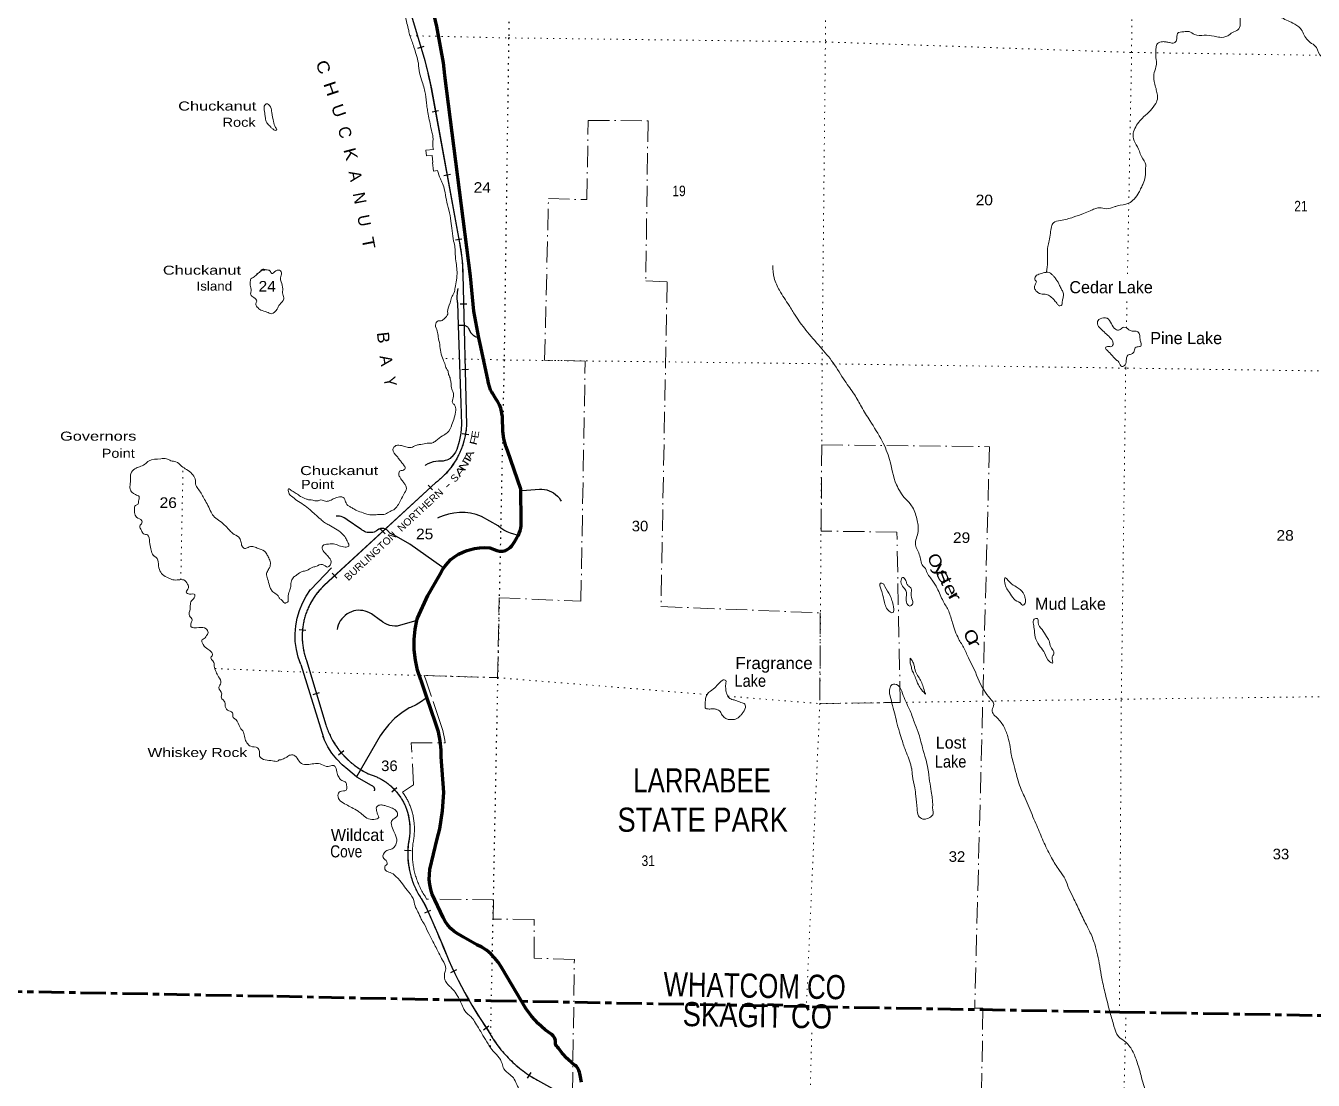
# Model space of a CAD drawing. Header units: feet. Extents: x -489137 to -242534, y 368785 to 558127.
# Drawn here: x -370117 to -348787, y 422611 to 440070 of the extents above; entities that cross this region are included whole.
import ezdxf
from ezdxf.enums import TextEntityAlignment as Align

# ---------------------------------------------------------------- set-up
doc = ezdxf.new("R2010")
doc.units = ezdxf.units.FT
doc.header["$LTSCALE"] = 70
for name, pattern in [('DOT_DASHED', [7.7, 5, -1.2, 0.3, -1.2]), ('DOTTED', [1.5, 0.3, -1.2]), ('LONG_DASH_SHORT_DASH', [9.9, 6, -1.2, 1.5, -1.2])]:
    doc.linetypes.add(name, pattern=pattern)
for name, color, linetype, lineweight in [('11', 7, 'LONG_DASH_SHORT_DASH', 60), ('23', 7, 'Continuous', 70), ('29', 7, 'Continuous', 25), ('34', 7, 'Continuous', 25), ('39', 7, 'Continuous', 13), ('44', 7, 'DOT_DASHED', 13), ('6', 7, 'DOTTED', 25), ('7', 7, 'DOTTED', 13)]:
    doc.layers.add(name, color=color, linetype=linetype, lineweight=lineweight)
for name, color, linetype in [('12', 7, 'Continuous'), ('41', 7, 'Continuous'), ('42', 7, 'Continuous')]:
    doc.layers.add(name, color=color, linetype=linetype)

msp = doc.modelspace()

# ---------------------------------------------------------------- linework, layer by layer
at = {"layer": '11'}
msp.add_line((-385145.57, 424346.98), (-365956.73, 424000.42), dxfattribs=at)
msp.add_lwpolyline([(-365956.73, 424000.42), (-362408, 423927.86), (-357084.3, 423828.04), (-351999.03, 423738.87), (-346679.27, 423649.19), (-341355.53, 423553.41), (-335487.1, 423432.8)], dxfattribs=at)
at = {"layer": '23'}
for points in [[(-362195.53, 433233.06), (-362214.21, 433359.52), (-362220.75, 433584.02), (-362221.33, 433604.03), (-362223.28, 433624.02), (-362232.58, 433680.82), (-362248.1, 433737.55), (-362269.47, 433792.34), (-362296.44, 433844.6), (-362328.73, 433893.75), (-362383.95, 433984.2), (-362389.47, 433993.52), (-362415.64, 434044.7), (-362436.33, 434098.34), (-362451.29, 434153.85), (-362460.37, 434210.61), (-362589.83, 434805.91), (-362608.7, 434902.51), (-362695.14, 435345.11), (-362748.38, 435926.74), (-363175.93, 439248.31), (-363198.28, 439458.21), (-363305.26, 440057.73), (-363484.85, 440815.12)], [(-361339.53, 423233.7), (-361340.37, 423253.57), (-361342.02, 423266.81), (-361345.92, 423283.55), (-361351.55, 423299.79), (-361358.85, 423315.36), (-361367.74, 423330.07), (-361378.11, 423343.78), (-361389.86, 423356.32), (-361402.86, 423367.57), (-361511.24, 423446.81), (-361629.98, 423552.62), (-361737, 423670.25), (-361831.14, 423798.42), (-362226.75, 424463.25), (-362241.58, 424490.16), (-362291.37, 424567.23), (-362348.94, 424638.66), (-362413.66, 424703.69), (-362484.83, 424761.59), (-362561.65, 424811.74), (-362643.3, 424853.58), (-362864.39, 424981.2), (-362894.08, 424995.46), (-362958.11, 425032.41), (-363017.92, 425075.85), (-363072.87, 425125.3), (-363122.34, 425180.22), (-363165.81, 425240.01), (-363202.78, 425304.02), (-363382.85, 425691.8), (-363406.71, 425767.97), (-363423.32, 425849.51), (-363431.32, 425932.35), (-363430.62, 426015.56), (-363421.22, 426098.25), (-363300.87, 426608.03), (-363259.06, 426774.79), (-363209.86, 427072.89), (-363192.1, 427374.49), (-363232.66, 427964.78), (-363233.87, 428075.54), (-363249.42, 428229.18), (-363280.94, 428380.35), (-363328.09, 428527.39), (-363471.07, 428949.6), (-363565.65, 429228.9), (-363570.35, 429240.69), (-363624.45, 429402.06), (-363661.38, 429568.2), (-363680.74, 429737.29), (-363682.32, 429907.48), (-363666.11, 430076.9), (-363636.46, 430223.03), (-363632.27, 430243.7), (-363624.5, 430264.04), (-363457.7, 430637.29), (-363252.8, 430991.07), (-363218.54, 431055.69), (-363196.17, 431089.11), (-363175.91, 431119.36), (-363126.86, 431178.24), (-363071.92, 431231.66), (-363011.7, 431279.05), (-362946.85, 431319.88), (-362878.1, 431353.71), (-362806.18, 431380.17), (-362767.17, 431393.4), (-362684.5, 431414.45), (-362600.09, 431426.74), (-362514.85, 431430.13), (-362429.73, 431424.6), (-362310.73, 431383.53), (-362290.79, 431376.65), (-362270.73, 431372.94), (-362256.03, 431371), (-362233.66, 431370.42), (-362211.35, 431372.17), (-362189.35, 431376.25), (-362167.89, 431382.6), (-362147.22, 431391.16), (-362127.55, 431401.84), (-362112.09, 431412.46), (-362092.06, 431429.07), (-362075.33, 431449.04), (-362066.23, 431459.89), (-362020.26, 431524.47), (-361981.28, 431593.49), (-361960.21, 431627.65), (-361955.72, 431636.9), (-361941.23, 431666.74), (-361926.44, 431707.6), (-361916, 431749.78), (-361910.03, 431792.82), (-361908.58, 431836.25), (-361911.69, 431879.59), (-361914.43, 432375.87), (-361914.56, 432398.78), (-362137.87, 433035.19), (-362163.73, 433109.25), (-362195.53, 433233.06)], [(-360910.59, 422578.39), (-360934.55, 422695.89), (-360934.56, 422696), (-360938.15, 422721.47), (-360944.37, 422746.43), (-360953.17, 422770.6), (-360964.45, 422793.71), (-360978.09, 422815.53), (-360993.93, 422835.79), (-361011.8, 422854.29), (-361056.21, 422887.94), (-361148.81, 422969.89), (-361232.35, 423061.07), (-361291.09, 423140.47), (-361305.91, 423160.5), (-361325.89, 423177.98), (-361326.1, 423178.22), (-361330.26, 423184.25), (-361333.77, 423190.68), (-361336.6, 423197.44), (-361338.69, 423204.47), (-361340.05, 423211.67), (-361340.2, 423213.57), (-361339.53, 423233.7)]]:
    msp.add_lwpolyline(points, dxfattribs=at)
at = {"layer": '29'}
msp.add_line((-362965.06, 435486.68), (-362950.36, 435109.6), dxfattribs=at)
for points in [[(-362965.06, 435486.68), (-362968.43, 435571.84), (-362962.88, 435656.88), (-362953.43, 435717.31)], [(-362869.22, 435108.4), (-362889.33, 435108.7), (-362930.36, 435109.3), (-362950.36, 435109.6)], [(-362950.36, 435109.6), (-362911.06, 433819.53), (-362900.44, 433467.93)], [(-362779.32, 435060.46), (-362786.27, 435069.6), (-362794.14, 435077.96), (-362802.84, 435085.46), (-362812.27, 435092), (-362822.34, 435097.52), (-362832.93, 435101.96), (-362843.93, 435105.27), (-362849.33, 435106.29), (-362869.22, 435108.4)], [(-362608.7, 434902.51), (-362631.09, 434908.05), (-362632.97, 434908.51), (-362654.17, 434916.17), (-362674.45, 434926.01), (-362693.59, 434937.91), (-362711.38, 434951.75), (-362727.63, 434967.38), (-362742.15, 434984.61), (-362745.67, 434989.39), (-362779.32, 435060.46)], [(-362900.44, 433467.93), (-362910.23, 433326.95), (-362934.7, 433187.75), (-362973.34, 433052.58)], [(-362973.34, 433052.58), (-362997.33, 433010.3), (-363025.6, 432970.76), (-363057.86, 432934.38), (-363068.02, 432924.94), (-363088.05, 432906.33)], [(-363236.06, 432859.46), (-363281, 432860.07), (-363325.76, 432855.98), (-363369.85, 432847.24), (-363412.78, 432833.93), (-363454.09, 432816.21), (-363493.31, 432794.27), (-363497.52, 432791.58)], [(-363088.05, 432906.33), (-363108.02, 432894.72), (-363114.12, 432891.17), (-363141.66, 432878.8), (-363170.34, 432869.37), (-363199.85, 432862.99), (-363229.87, 432859.74), (-363236.06, 432859.46)], [(-361914.43, 432375.87), (-361891.49, 432377.63), (-361605.26, 432399.48)], [(-361605.26, 432399.48), (-361564.28, 432399.04), (-361523.56, 432394.31), (-361483.57, 432385.35), (-361444.73, 432372.26), (-361407.47, 432355.19), (-361372.2, 432334.31), (-361339.31, 432309.86), (-361309.15, 432282.1), (-361282.06, 432251.35), (-361258.33, 432217.93), (-361247.44, 432199.68)], [(-364792.26, 431890.44), (-364814.96, 431907.43), (-364839.32, 431921.94), (-364865.06, 431933.84), (-364891.9, 431942.97), (-364919.55, 431949.25), (-364947.7, 431952.61), (-364975.59, 431953.02)], [(-362568.01, 431947.27), (-362655.67, 431977.17), (-362745.98, 431997.74), (-362837.94, 432008.75), (-362930.55, 432010.09), (-363022.79, 432001.75), (-363113.65, 431983.8), (-363202.14, 431956.46), (-363287.29, 431920.02), (-363289.98, 431918.69)], [(-361955.72, 431636.9), (-361992.72, 431643.34), (-362031.35, 431650.07), (-362088.6, 431666.36), (-362143.83, 431688.53), (-362196.43, 431716.36), (-362245.84, 431749.54), (-362291.52, 431787.7), (-362292.65, 431788.75), (-362568.01, 431947.27)], [(-364345.94, 431687.72), (-364368.19, 431681.84), (-364390.93, 431678.32), (-364413.91, 431677.19), (-364436.88, 431678.47), (-364459.6, 431682.14), (-364481.8, 431688.17), (-364503.26, 431696.49), (-364523.73, 431707.01), (-364542.98, 431719.6), (-364560.82, 431734.14), (-364563.35, 431736.47), (-364792.26, 431890.44)], [(-364288.7, 431719.31), (-364308.6, 431708.33), (-364345.94, 431687.72)], [(-364108.9, 431697.23), (-364117.41, 431707.33), (-364126.93, 431716.49), (-364137.35, 431724.59), (-364148.56, 431731.57), (-364160.44, 431737.33), (-364172.85, 431741.82), (-364185.67, 431744.99), (-364198.75, 431746.8), (-364211.95, 431747.24), (-364225.12, 431746.29), (-364238.12, 431743.97), (-364250.8, 431740.31), (-364263.04, 431735.34), (-364268.6, 431732.36), (-364288.7, 431719.31)], [(-364038.66, 431645.97), (-364051.34, 431650.41), (-364063.48, 431656.16), (-364074.96, 431663.15), (-364085.64, 431671.29), (-364095.42, 431680.51), (-364104.17, 431690.7), (-364108.9, 431697.23)], [(-363751.2, 431485.31), (-364015.17, 431634.41), (-364038.66, 431645.97)], [(-363196.17, 431089.11), (-363225.26, 431109.88), (-363751.2, 431485.31)], [(-365558.44, 429492.42), (-365602.51, 429615.86), (-365633.44, 429743.22), (-365650.89, 429873.12), (-365654.66, 430004.13), (-365644.72, 430134.82), (-365621.17, 430263.75), (-365584.27, 430389.52), (-365534.43, 430510.73), (-365472.19, 430626.08), (-365398.24, 430734.29), (-365396.52, 430736.53), (-365052.76, 431095.02)], [(-364684.11, 430380.28), (-364722.21, 430367.6), (-364758.78, 430350.99), (-364793.41, 430330.66), (-364825.72, 430306.82), (-364855.37, 430279.73), (-364882.02, 430249.69), (-364905.39, 430217.03), (-364925.21, 430182.11), (-364941.28, 430145.3), (-364953.41, 430107.02), (-364960.08, 430076.21)], [(-364389.47, 430330.64), (-364422.97, 430350.24), (-364458.33, 430366.22), (-364495.16, 430378.43), (-364533.08, 430386.71), (-364571.65, 430390.99), (-364610.45, 430391.21), (-364649.07, 430387.37), (-364684.11, 430380.28)], [(-363960.92, 430128.06), (-364003.23, 430128.54), (-364045.26, 430133.44), (-364086.55, 430142.71), (-364126.64, 430156.24), (-364165.1, 430173.89), (-364201.51, 430195.46), (-364235.46, 430220.72), (-364236.93, 430221.94), (-364389.47, 430330.64)], [(-363636.46, 430223.03), (-363674.77, 430211.83), (-363960.92, 430128.06)], [(-365558.44, 429492.42), (-365183.92, 428285.91), (-365179.96, 428273.16)], [(-363471.07, 428949.6), (-363499.57, 428927.94), (-363561.12, 428881.15), (-363648.71, 428828.02), (-363741.37, 428784.33), (-363766.3, 428774.53)], [(-363766.3, 428774.53), (-363887.4, 428695.81), (-363999.6, 428604.86), (-364101.68, 428502.67), (-364192.53, 428390.38), (-364246.01, 428311.04), (-364636.4, 427634.55)], [(-364780.22, 427753.22), (-364877.36, 427833.93), (-364965.52, 427924.35), (-365043.76, 428023.49), (-365111.2, 428130.27), (-365167.11, 428243.51), (-365183.92, 428285.91), (-365192.73, 428308.14)], [(-364632.9, 427645.19), (-364636.4, 427634.55), (-364780.22, 427753.22)], [(-364636.4, 427634.55), (-364393.6, 427499.02), (-364373.57, 427487.84)], [(-364373.57, 427487.84), (-364353.6, 427470.03), (-364352.19, 427468.26), (-364348.27, 427462.09), (-364345.01, 427455.55), (-364342.45, 427448.71), (-364340.62, 427441.64), (-364339.54, 427434.41), (-364339.22, 427427.11), (-364339.66, 427419.81), (-364340.87, 427412.61), (-364342.82, 427405.57), (-364344.15, 427401.93)]]:
    msp.add_lwpolyline(points, dxfattribs=at)
at = {"layer": '34', "lineweight": 13}
for p, q in [((-363903.95, 440831.81), (-363505.01, 439492.24)), ((-363398.28, 439026.21), (-362937.87, 436504.61)), ((-362877.97, 435950.63), (-362815.62, 433458.93)), ((-363330.63, 432500.91), (-365171.07, 430805.71)), ((-365466.57, 429562.51), (-365145.75, 428496.49)), ((-363567.54, 425619.05), (-363492.05, 425486.93))]:
    msp.add_line(p, q, dxfattribs=at)
at = {"layer": '34'}
for p, q in [((-363622.6, 439699.65), (-363516.59, 439731.22)), ((-363386.06, 438646.92), (-363277.25, 438666.79)), ((-363190.91, 437592.61), (-363082.1, 437612.48)), ((-362998.45, 436524.01), (-362889.64, 436543.88)), ((-362919.34, 435465.36), (-362808.77, 435468.13)), ((-362894.79, 434379.85), (-362784.22, 434382.62)), ((-362885.66, 433319.29), (-362776.58, 433300.95)), ((-363451.43, 432465.92), (-363376.5, 432384.57)), ((-364238.31, 431737.6), (-364163.37, 431656.24)), ((-365038.72, 431003.9), (-364963.78, 430922.55)), ((-365586.44, 430072.62), (-365476.3, 430062.43)), ((-365355.46, 428998.62), (-365249.55, 429030.5)), ((-364933.12, 427999.53), (-364848.43, 428070.68)), ((-364050.05, 427384.27), (-363969.55, 427460.13)), ((-363840.39, 426420.8), (-363729.93, 426414.89)), ((-363506.25, 425380.22), (-363405.07, 425424.92)), ((-363076.84, 424396.64), (-362976.65, 424443.5)), ((-362533.63, 423447.64), (-362442.28, 423510.01)), ((-361804.72, 422647.3), (-361744.35, 422739.98))]:
    msp.add_line(p, q, dxfattribs=at)
for points in [[(-363902.9, 440832.13), (-363503.95, 439492.53), (-363440.34, 439226.49), (-363397.2, 439026.42), (-362936.79, 436504.82), (-362927.05, 436457.53), (-362918.44, 436410.26), (-362910.64, 436362.82), (-362903.33, 436314.99), (-362897.15, 436267.21), (-362891.84, 436219.54), (-362887.01, 436171.47), (-362883.32, 436123.43), (-362880.5, 436075.51), (-362878.43, 436027.13), (-362877.28, 435979.13), (-362876.87, 435950.65), (-362814.52, 433458.91), (-362815.95, 433436.34), (-362817.89, 433413.96), (-362820.22, 433391.6), (-362822.81, 433369.14), (-362825.91, 433346.83), (-362829.38, 433324.67), (-362833.13, 433302.4), (-362837.38, 433280.28), (-362842.02, 433258.32), (-362847.04, 433236.26), (-362852.43, 433214.47), (-362858.09, 433192.7), (-362864.25, 433170.95), (-362870.79, 433149.49), (-362877.72, 433128.06), (-362884.89, 433106.76), (-362892.59, 433085.49), (-362900.53, 433064.49), (-362908.97, 433043.52), (-362917.66, 433022.84), (-362926.75, 433002.17), (-362936.2, 432981.77), (-362946.02, 432961.53), (-362956.1, 432941.44), (-362966.69, 432921.5), (-362977.53, 432901.71), (-362988.74, 432882.2), (-363000.19, 432862.83), (-363012.15, 432843.74), (-363024.36, 432824.81), (-363036.81, 432806.14), (-363049.65, 432787.62), (-363062.85, 432769.39), (-363076.43, 432751.3), (-363090.13, 432733.49), (-363104.32, 432715.95), (-363118.76, 432698.7), (-363133.45, 432681.59), (-363148.38, 432664.87), (-363163.81, 432648.32), (-363179.35, 432632.02), (-363195.27, 432616.15), (-363211.29, 432600.4), (-363227.83, 432584.94), (-363244.47, 432569.88), (-363261.34, 432555.09), (-363278.61, 432540.44), (-363296.09, 432526.34), (-363313.7, 432512.36), (-363329.92, 432500.07), (-365170.32, 430804.91), (-365184.99, 430791.08), (-365199.26, 430777), (-365213.3, 430762.66), (-365227.26, 430748.08), (-365240.82, 430733.25), (-365254.06, 430718.23), (-365267.24, 430702.96), (-365280, 430687.45), (-365292.46, 430671.75), (-365304.76, 430655.73), (-365316.66, 430639.6), (-365328.4, 430623.31), (-365339.83, 430606.69), (-365350.86, 430589.96), (-365361.64, 430572.99), (-365372.19, 430555.92), (-365382.42, 430538.52), (-365392.33, 430521.11)], [(-365392.33, 430521.11), (-365401.92, 430503.35), (-365411.18, 430485.59), (-365420.21, 430467.57), (-365428.84, 430449.46), (-365437.15, 430431.17), (-365445.22, 430412.8), (-365452.88, 430394.16), (-365460.31, 430375.43), (-365467.34, 430356.61), (-365474.11, 430337.7), (-365480.41, 430318.61), (-365486.47, 430299.44), (-365492.2, 430280.23), (-365497.62, 430260.87), (-365502.62, 430241.42), (-365507.31, 430221.77), (-365511.75, 430202.21), (-365515.71, 430182.47), (-365519.34, 430162.71), (-365522.73, 430142.87), (-365525.71, 430123.09), (-365528.3, 430103.06), (-365530.64, 430083.09), (-365532.48, 430063.1), (-365534.16, 430043.11), (-365535.37, 430022.95), (-365536.24, 430002.93), (-365536.79, 429982.91), (-365537.01, 429962.7), (-365536.74, 429942.65), (-365536.31, 429922.59), (-365535.39, 429902.51), (-365534.23, 429882.33), (-365532.65, 429862.4), (-365530.68, 429842.37), (-365528.45, 429822.39), (-365525.9, 429802.42), (-365522.85, 429782.59), (-365519.57, 429762.67), (-365515.94, 429742.91), (-365511.91, 429723.21), (-365507.56, 429703.66), (-365502.86, 429684.09), (-365497.94, 429664.6), (-365492.5, 429645.26), (-365486.83, 429625.99), (-365480.74, 429606.79), (-365474.42, 429587.66), (-365467.66, 429568.76), (-365465.53, 429562.86), (-365144.7, 428496.82), (-365137.52, 428474.39), (-365129.85, 428452.25), (-365121.81, 428430.22), (-365113.47, 428408.15), (-365104.64, 428386.37), (-365095.49, 428364.84), (-365086.03, 428343.26), (-365076.1, 428321.97), (-365065.82, 428300.93), (-365055.11, 428279.89), (-365044.11, 428259.21), (-365032.84, 428238.63), (-365021.07, 428218.21), (-365008.99, 428198.16), (-364996.52, 428178.23), (-364983.83, 428158.51), (-364970.64, 428138.95), (-364957.26, 428119.73), (-364943.38, 428100.67), (-364929.32, 428081.95), (-364914.87, 428063.34), (-364900.11, 428045.13), (-364885.01, 428027.15), (-364869.7, 428009.39), (-364853.91, 427991.91), (-364837.91, 427974.65), (-364821.59, 427957.76), (-364805.07, 427941.08), (-364788.11, 427924.83), (-364770.94, 427908.77), (-364753.59, 427893.06), (-364735.89, 427877.6), (-364717.89, 427862.51), (-364699.54, 427847.67), (-364681.15, 427833.13), (-364662.33, 427819.02), (-364643.32, 427805.23), (-364624.1, 427791.65), (-364604.75, 427778.55), (-364584.92, 427765.73), (-364565.04, 427753.21), (-364544.9, 427741.19), (-364524.68, 427729.35), (-364504.02, 427717.92), (-364483.34, 427706.92), (-364462.5, 427696.24), (-364441.3, 427685.83), (-364423.82, 427677.67), (-364408.27, 427673.03)], [(-364408.27, 427673.03), (-364392.84, 427668.03), (-364377.5, 427662.77), (-364362.11, 427657.29), (-364346.91, 427651.49), (-364331.88, 427645.45), (-364316.82, 427639.2), (-364301.95, 427632.61), (-364287.24, 427625.79), (-364272.53, 427618.68), (-364258.08, 427611.34), (-364243.67, 427603.83), (-364229.37, 427595.95), (-364215.33, 427587.87), (-364201.37, 427579.51), (-364187.54, 427571), (-364173.83, 427562.14), (-364160.34, 427553.15), (-364146.96, 427543.8), (-364133.81, 427534.32), (-364120.74, 427524.58), (-364107.93, 427514.61), (-364095.28, 427504.41), (-364082.78, 427494.06), (-364070.46, 427483.37), (-364058.3, 427472.52), (-364046.39, 427461.47), (-364034.61, 427450.27), (-364023.13, 427438.75), (-364011.79, 427427.08), (-364000.67, 427415.29), (-363989.72, 427403.25), (-363979.03, 427391.01), (-363968.51, 427378.51), (-363958.2, 427365.98), (-363948.17, 427353.14), (-363938.37, 427340.18), (-363928.71, 427327.06), (-363919.37, 427313.85), (-363910.22, 427300.3), (-363901.28, 427286.71), (-363892.69, 427272.94), (-363884.22, 427259.1), (-363876.02, 427244.96), (-363868.13, 427230.81), (-363860.46, 427216.53), (-363852.96, 427202), (-363845.87, 427187.41), (-363838.89, 427172.75), (-363832.26, 427157.9), (-363825.79, 427142.9), (-363819.68, 427127.91), (-363813.83, 427112.71), (-363808.2, 427097.46), (-363802.79, 427082.09), (-363797.79, 427066.65), (-363792.94, 427051.06), (-363788.37, 427035.46), (-363786.81, 427029.7), (-363782.29, 427012.11), (-363778.2, 426994.51), (-363774.41, 426976.83), (-363770.8, 426959.01), (-363767.62, 426941.17), (-363764.76, 426923.36), (-363762.08, 426905.4), (-363759.82, 426887.43), (-363757.9, 426869.48), (-363756.24, 426851.35), (-363754.94, 426833.34), (-363753.84, 426815.28), (-363753.15, 426797.11), (-363752.8, 426779.06), (-363752.76, 426760.95), (-363752.95, 426742.87), (-363753.53, 426724.69), (-363754.37, 426706.66), (-363755.61, 426688.52), (-363757.11, 426670.53), (-363758.91, 426652.46), (-363761.06, 426634.51), (-363763.53, 426616.58), (-363766.24, 426598.7), (-363769.03, 426582.61), (-363772.75, 426559.05), (-363775.91, 426535.55), (-363778.66, 426511.97), (-363781.16, 426488.22), (-363783.11, 426464.51), (-363784.63, 426440.87), (-363785.91, 426417.04), (-363786.62, 426393.28), (-363786.91, 426369.58), (-363786.82, 426345.67), (-363786.28, 426321.97), (-363785.47, 426298.22), (-363784.12, 426274.39), (-363782.32, 426250.76), (-363780.13, 426227.07), (-363777.64, 426203.46), (-363774.61, 426179.76)], [(-363774.61, 426179.77), (-363771.27, 426156.3), (-363767.4, 426132.75), (-363763.21, 426109.41), (-363758.61, 426086.01), (-363753.57, 426062.82), (-363748.1, 426039.69), (-363742.35, 426016.66), (-363736.02, 425993.67), (-363729.42, 425970.77), (-363722.36, 425948.07), (-363715.01, 425925.46), (-363707.09, 425903.04), (-363698.86, 425880.71), (-363690.33, 425858.6), (-363681.38, 425836.55), (-363671.96, 425814.72), (-363662.13, 425792.95), (-363652.12, 425771.43), (-363641.53, 425750.09), (-363630.63, 425728.97), (-363619.42, 425707.95), (-363607.9, 425687.29), (-363595.8, 425666.66), (-363583.53, 425646.29), (-363570.79, 425626.25), (-363566.6, 425619.62), (-363491.07, 425487.43), (-363296.62, 425047.3), (-363198.63, 424811.51), (-363153.65, 424700.84), (-363106.38, 424591.83), (-363057.22, 424483.57), (-363006.54, 424375.19), (-362953.57, 424268.46), (-362898.96, 424163.12), (-362842.82, 424057.66), (-362784.4, 423953.84), (-362724.34, 423851.41), (-362662.12, 423749.12), (-362598.49, 423648.84), (-362533.61, 423549.08), (-362466.23, 423450.38), (-362464.47, 423448.34), (-362447.07, 423416.27), (-362429.09, 423384.87), (-362410.57, 423353.77), (-362391.58, 423322.68), (-362371.95, 423292.18), (-362351.87, 423262.15), (-362331.33, 423232.12), (-362310.15, 423202.68), (-362288.52, 423173.72), (-362266.25, 423144.86), (-362243.62, 423116.66), (-362220.62, 423088.67), (-362196.89, 423061.05), (-362172.82, 423034.11), (-362148.18, 423007.46), (-362123.28, 422981.19), (-362097.64, 422955.31), (-362071.84, 422929.99), (-362045.3, 422905.07), (-362018.6, 422880.7), (-361991.34, 422856.63), (-361963.73, 422833.23), (-361935.67, 422810.3), (-361907.33, 422787.74), (-361878.37, 422765.76), (-361849.14, 422744.17), (-361819.55, 422723.23), (-361789.69, 422702.67), (-361759.31, 422682.88), (-361728.64, 422663.45), (-361697.8, 422644.6), (-361666.52, 422626.22), (-361640.38, 422611.55), (-361242.34, 422389.08)]]:
    msp.add_lwpolyline(points, dxfattribs=at)
at = {"layer": '34', "lineweight": 13}
for centre, radius, start, end in [((-378682.88, 435770.98), 15627.4, 12.02293, 13.77587), ((-365636.9, 435932.55), 2758.99, 0.37558, 11.96687), ((-364102.6, 433533.35), 1289.13, 306.78626, 356.69079), ((-364385.22, 429962.2), 1152.85, 132.9732, 200.28542), ((-363860.51, 428900.18), 1347.15, 197.43734, 245.26388), ((-364685.45, 426783.37), 930.69, 15.33007, 73.6986), ((-364790.51, 426765.91), 1036.69, 349.82625, 14.72548), ((-362424.21, 426362.55), 1363.82, 170.70639, 213.03534), ((-388573.91, 414234.18), 27490.44, 22.62816, 24.16298), ((-356860.68, 427345.63), 6826.89, 201.79321, 214.81757), ((-360632.09, 424428.72), 2079.26, 208.15156, 240.97536)]:
    msp.add_arc(centre, radius, start, end, dxfattribs=at)
at = {"layer": '39'}
msp.add_lwpolyline([(-363361.38, 438021.73), (-363487.11, 438009.71), (-363478.09, 437915.36), (-363385.25, 437924.24), (-363373.81, 437804.7), (-363377.15, 437804.38), (-363363.82, 437665.1), (-363292.84, 437671.89)], dxfattribs=at)
for points in [[(-364848.8, 442633.75), (-364753.76, 442566.12), (-364721.79, 442529.42), (-364665.82, 442466.19), (-364648.48, 442381.16), (-364634.92, 442322.43), (-364563.02, 442234.79), (-364501.11, 442159.38), (-364451.53, 442063.9), (-364438.12, 441991.04), (-364424.66, 441922.21), (-364422.05, 441778.76), (-364426.46, 441742.44), (-364438.49, 441752.67), (-364504.89, 441783.69), (-364541.45, 441765.9), (-364560.31, 441699.44), (-364530.75, 441624.38), (-364492.99, 441559.33), (-364445.25, 441482.05), (-364406.95, 441471.54), (-364358.62, 441452.84), (-364316.62, 441407.95), (-364288.89, 441351.08), (-364267.5, 441266.01), (-364269.95, 441223.62), (-364284.1, 441159.76), (-364261.46, 441129.56), (-364261.46, 441069.18), (-364160.5, 441050.73), (-364099.44, 441092.49), (-364064.23, 440974.95), (-364060.43, 440950.67), (-364041.76, 440796.94), (-364006.64, 440671.32), (-363977.25, 440578.08), (-363933.73, 440482.66), (-363876.21, 440372.96), (-363834.9, 440259.39), (-363802.04, 440109.55), (-363772.88, 439994.09), (-363751.53, 439904.98), (-363718.04, 439817.75), (-363686.72, 439716.41), (-363647.49, 439596.8), (-363612.59, 439448.96), (-363593.96, 439291.2), (-363546.97, 439139.18), (-363515.72, 439029.76), (-363494.4, 438938.63), (-363474.07, 438748.52), (-363458.71, 438667.56), (-363437.72, 438544.11), (-363410.72, 438414.53), (-363379.79, 438272.79), (-363370.09, 438232.28), (-363373.68, 438076.78), (-363361.12, 438021.28)], [(-350498.84, 440660.98), (-350416.22, 440639.93), (-350196.43, 440585.04), (-350042, 440462.17), (-349884.61, 440434.21), (-349725.69, 440355.73), (-349507.45, 440347.32), (-349441.1, 440312.26), (-349328.81, 440220.15), (-349125.7, 440114.93), (-349001.25, 440026.73), (-348895.88, 439849.85), (-348813.72, 439778.26), (-348733.56, 439708.71), (-348654.11, 439568.47), (-348498.38, 439574.87), (-348434.16, 439327.73), (-348162.44, 439209.66), (-348024.78, 439228.37), (-347806.4, 439234.1), (-347664.89, 439234.59), (-347541.63, 439229.22), (-347433.13, 439163.41), (-347368.02, 439205.13), (-347379.74, 439245.66), (-347355.02, 439291.85), (-347284.52, 439266.85), (-347225.72, 439284.4), (-347118.24, 439317.58), (-347048.5, 439417.83), (-346817.19, 439302.22), (-346583.27, 439245.15), (-346210.53, 439321.94), (-345872.37, 439378.89), (-345740.74, 439401.71), (-345335.48, 439496.33), (-345174.64, 439609.74), (-345037.92, 439737.55), (-344895.53, 439824.9), (-344768.11, 439831.6), (-344749.98, 439825.35), (-344396.31, 439815.47), (-344092.93, 439830.38), (-343860.24, 439852.12), (-343666.66, 439803.57), (-343446.79, 439956.74), (-343422.14, 439981.35)], [(-353207.82, 435987.05), (-353196.96, 436061.68), (-353190.03, 436148.46), (-353190.69, 436283.82), (-353183.33, 436413.02), (-353162.14, 436509.76), (-353142.69, 436634.79), (-353125.45, 436741.67), (-353090.39, 436809.97), (-352976.84, 436845.11), (-352761.99, 436901.38), (-352591.57, 436962.16), (-352481.95, 437007.44), (-352406.82, 437040.97), (-352335.89, 437058.39), (-352206.69, 437040.83), (-352083.06, 437071.82), (-352032.37, 437087.44), (-351847.96, 437131.91), (-351756.3, 437201.62), (-351676.39, 437307.83), (-351637.17, 437388.21), (-351604.12, 437458.55), (-351570.66, 437569.3), (-351565.14, 437716.7), (-351560.59, 437767.16), (-351634.02, 437903.29), (-351667.47, 437994.56), (-351738.86, 438132.69), (-351771.92, 438262.33), (-351742.55, 438369.08), (-351597.09, 438561.44), (-351484.86, 438665.27), (-351396.73, 438785.53), (-351365.49, 438876.09), (-351376.75, 438963.08), (-351398.05, 439056.23), (-351421.41, 439145.37), (-351430.93, 439204.05), (-351413.54, 439325.07), (-351383.89, 439460.09), (-351391.42, 439514.71), (-351396.7, 439593.55), (-351396.09, 439654.15), (-351391.5, 439708.64), (-351366.55, 439777.06), (-351285.4, 439806.48), (-351224.78, 439803.81), (-351166.28, 439791.06), (-351091.53, 439786.21), (-351052.68, 439830.23), (-351035.37, 439943.17), (-350932, 439970.34), (-350841, 439973.4), (-350752.55, 439923.96), (-350594.97, 439914.18), (-350431.39, 439898.28), (-350332.53, 439879.03), (-350204.92, 439903.92), (-350125.52, 439959.62), (-350034.12, 440003.08), (-349996.82, 440093.58), (-349997.71, 440206.71), (-349985.07, 440257.08), (-349914.69, 440219.96), (-349908.31, 440216.9)], [(-366040.94, 438372.07), (-366074.54, 438411.15), (-366122, 438464.65), (-366146.73, 438546.04), (-366155.54, 438614.99), (-366164.53, 438673.84), (-366156.92, 438756.64), (-366132.32, 438776.4), (-366062.57, 438726.52), (-366042.11, 438633.07), (-366012.57, 438484.83), (-365978.05, 438387.06), (-365960.64, 438346.27), (-365980.98, 438338.56), (-366026.84, 438369.78)], [(-363292.84, 437671.89), (-363247.69, 437538.08), (-363214.1, 437460.95), (-363176.81, 437349.45), (-363148.13, 437185.51), (-363107.33, 437021.45), (-363072.81, 436835.23), (-363054.18, 436677.46), (-363027.65, 436501.43), (-363006.49, 436394.14), (-363003.22, 436317.34), (-362997.9, 436242.54), (-362983.01, 436115.11), (-362972.08, 435995.81), (-362979.5, 435860.55), (-363003, 435735.55), (-363022.02, 435652.94), (-363061.26, 435570.54), (-363086.38, 435483.94), (-363128.33, 435332.89), (-363126.68, 435296.51), (-363177.96, 435222.32), (-363236.94, 435186.6), (-363285.47, 435185.1), (-363328.63, 435114.86), (-363299.31, 435015.56), (-363282.09, 434918.41), (-363259.07, 434794.94), (-363240.18, 434663.43), (-363202.99, 434541.83), (-363167.46, 434456.6), (-363135.93, 434375.46), (-363125.94, 434363.23), (-363112.46, 434296.42), (-363094.64, 434259.87), (-363082.89, 434221.36), (-363071.46, 434152.55), (-363056.3, 434051.39), (-363030.71, 433982.43), (-363041.79, 433885.58), (-363048.38, 433833.13), (-363014.43, 433792.37), (-362993.07, 433705.27), (-363016.56, 433580.28), (-363056.08, 433469.6), (-363134.29, 433331.06), (-363213.65, 433279.4), (-363321.59, 433199.76), (-363376.53, 433163.99), (-363439.23, 433160.62), (-363544.52, 433143.58), (-363597.15, 433136.07), (-363653.89, 433122.54), (-363731.07, 433087.01), (-363795.69, 433093.76), (-363840.04, 433106.36), (-363910.64, 433121.26), (-363959.11, 433125.83), (-363985.47, 433118.03), (-364034.63, 433053.92), (-363965.02, 432940.04), (-363925.16, 432883.05), (-363885.2, 432836.16), (-363857.27, 432799.5), (-363833.58, 432742.68), (-363874.35, 432708.78), (-363914.84, 432703.15), (-363935.62, 432646.82), (-363913.97, 432588), (-363864.13, 432518.78), (-363832.26, 432471.98), (-363812.43, 432433.38), (-363839.68, 432336.71), (-363909.68, 432210.2), (-364020.38, 432057.87), (-364079.28, 432030.22), (-364164.64, 431984.68), (-364253.68, 431975.54), (-364328.49, 431974.33), (-364443.7, 431975.57), (-364526.29, 432004.74), (-364635.06, 432044.3), (-364697.37, 432079.31), (-364747.62, 432108.13), (-364791.81, 432136.89), (-364799.77, 432149.09), (-364817.56, 432189.69), (-364829.34, 432224.16), (-364843.24, 432248.55), (-364919.85, 432269.57), (-364962.42, 432257.91), (-365021.26, 432236.33), (-365098.44, 432200.8), (-365151.03, 432197.32), (-365227.64, 432218.35), (-365290.46, 432202.87), (-365361.06, 432217.77)], [(-366296.08, 435963.36), (-366245.16, 435986.67), (-366201.82, 436036.43), (-366133.29, 436029.06), (-366073, 436013.75), (-366039.55, 435966.58), (-365976.1, 436011.91), (-365895.35, 436010.38), (-365882.54, 435939.32), (-365897.5, 435895.1), (-365886.57, 435832.18), (-365858.48, 435714.3), (-365860.11, 435627.34), (-365841.4, 435548.09), (-365909.76, 435456.32), (-365953.63, 435378.25), (-366045.92, 435303.13), (-366120.12, 435330.84), (-366224.52, 435363.17), (-366282.16, 435412.82), (-366305.4, 435465.86), (-366290.4, 435512.1), (-366335.77, 435569.61), (-366389.36, 435619.18), (-366384.23, 435677.76), (-366396.5, 435777.12), (-366395.1, 435851.95), (-366386.5, 435880.11), (-366351.72, 435903.73), (-366290.29, 435949.09), (-366236.89, 435996.63), (-366181.82, 436025.93), (-366151.61, 436021.31)], [(-357741.33, 436101.02), (-357719.15, 435894.73), (-357630.24, 435689.75), (-357471.03, 435439.56), (-357369.56, 435276.86), (-357194.12, 435032.56), (-356954.35, 434753.22), (-356742.7, 434490.35), (-356545.6, 434189.26), (-356388.17, 433963.33), (-356270.94, 433760.06), (-356133.74, 433532.33), (-355928.91, 433194.79), (-355806.65, 432888.44), (-355691.58, 432471.07), (-355540.31, 432235.11), (-355442.38, 432122.95), (-355353.61, 431903.82), (-355333.45, 431697.56), (-355376.09, 431477.83), (-355305.17, 431293.24), (-355236.27, 431108.67), (-355210.23, 431084.14), (-355200.41, 431055.76), (-355100.97, 430893.08), (-355017.45, 430754.81), (-354918.52, 430541.64), (-354827.18, 430377.03), (-354764.45, 430182.43), (-354661.98, 429918.71), (-354572.6, 429760.18), (-354487.49, 429579.48), (-354408.22, 429421.06), (-354218.09, 429029.13), (-354116.26, 428902.79), (-354080.55, 428835.74), (-354107.78, 428741.09), (-354006.17, 428592.53), (-353898.58, 428435.83), (-353833.73, 428251.3), (-353803.01, 428089.36), (-353787.87, 427986.18), (-353752.75, 427860.55), (-353706.06, 427678.24), (-353609.92, 427388.33), (-353560.46, 427280.74), (-353430.16, 426970.26), (-353366.92, 426826.15), (-353260.32, 426570.48), (-353135.52, 426316.62), (-353014.22, 426115.33), (-352916.58, 425974.89), (-352851.4, 425822.68), (-352778.19, 425664.32), (-352675.24, 425449.09), (-352564.38, 425215.58), (-352492.97, 425079.47), (-352408.18, 424866.45), (-352324.92, 424501.93), (-352290.58, 424297.54), (-352230.52, 424038.32), (-352152.81, 423724.37), (-352088.3, 423505.51), (-352015.21, 423335.03), (-351914.9, 423259.21), (-351785.1, 423100.24), (-351706.13, 422911.52), (-351639.66, 422686.58), (-351547.5, 422402.77), (-351435.87, 422246.03), (-351261.13, 422133.04), (-351006.81, 422093.93)], [(-353201.38, 435988.36), (-353219.59, 435986.54), (-353260.08, 435980.91), (-353286.48, 435969.08), (-353333.11, 435955.44), (-353369.66, 435939.67), (-353396.26, 435907.64), (-353400.67, 435871.32), (-353374.8, 435830.64), (-353395.5, 435782.38), (-353404.13, 435727.94), (-353368.33, 435668.97), (-353275.76, 435627.57), (-353227.25, 435627.04), (-353158.81, 435598.03), (-353090.63, 435542.75), (-353072.66, 435520.33), (-353048.69, 435491.79), (-353022.76, 435457.17), (-352984.6, 435432.52), (-352952.07, 435450.35), (-352945.64, 435486.64), (-352936.95, 435547.15), (-352924.15, 435613.68), (-352943.7, 435680.55), (-352973.47, 435735.41), (-352989.29, 435769.92), (-353015.02, 435824.74), (-353048.92, 435871.57), (-353082.79, 435920.42), (-353116.85, 435951.09), (-353140.91, 435971.55), (-353161, 435983.88), (-353204.57, 435988.55)], [(-352046.29, 434530.62), (-352072.28, 434559.18), (-352110.3, 434597.97), (-352178.28, 434673.45), (-352224.04, 434746.66), (-352197.62, 434760.52), (-352159.23, 434758.09), (-352132.96, 434757.8), (-352102.09, 434812.01), (-352141.72, 434891.22), (-352211.76, 434962.68), (-352295.88, 435040.35), (-352355.79, 435113.72), (-352353, 435190.45), (-352263.64, 435231.91), (-352201.02, 435227.19), (-352131.16, 435137.56), (-352063.35, 435045.92), (-351998.79, 435033.11), (-351941.77, 435074.91), (-351905.37, 435076.54), (-351820.98, 435025.13), (-351754.4, 435012.29), (-351691.82, 435003.53), (-351662.13, 434940.59), (-351652.83, 434859.69), (-351645.68, 434766.69), (-351668, 434758.85), (-351734.92, 434737.35), (-351761.93, 434664.92), (-351804.7, 434633.06), (-351857.46, 434613.43), (-351882.32, 434553.09), (-351903.49, 434458.38), (-351958.37, 434428.67), (-352008.19, 434499.91), (-352033.85, 434527.6), (-352046.29, 434530.62)], [(-365917.38, 427913.34), (-365948.45, 427892.7), (-366027.07, 427900.26), (-366149.98, 427914.74), (-366241.75, 427975.15), (-366246.33, 428054.14), (-366275.47, 428115.38), (-366390.12, 428139.81), (-366451.64, 428197.63), (-366488.45, 428281.27), (-366510.93, 428374.76), (-366566.05, 428450.67), (-366636.26, 428583.5), (-366678.05, 428616.66), (-366692.76, 428693.82), (-366774.7, 428739.88), (-366815.61, 428819.56), (-366818.7, 428870.2), (-366875.88, 428944.11), (-366870.63, 429008.75), (-366919.17, 429112.85), (-366883.41, 429189.05), (-366921.89, 429290.94), (-366964.75, 429374.7), (-366993.29, 429468.3), (-367002.29, 429527.14), (-367046.98, 429621.05), (-367028.5, 429636.89), (-367033.54, 429691.61), (-367101.15, 429747.52), (-367178.48, 429823.84), (-367193.08, 429907.06), (-367162.49, 429922.67), (-367133.63, 429954.49), (-367095.92, 430026.6), (-367129.18, 430083.88), (-367249.93, 430106.41), (-367380.88, 430123.05), (-367375.67, 430185.67), (-367360.59, 430235.96), (-367401.85, 430297.44), (-367393.63, 430412.6), (-367390.55, 430469.19), (-367370.91, 430547.71), (-367340.02, 430579.5), (-367316.41, 430653.9), (-367401.09, 430661.58), (-367457.04, 430692.99), (-367421.4, 430763.12), (-367436.41, 430824.1), (-367499.72, 430894.09), (-367584.51, 430895.7), (-367679.39, 430897.5), (-367755.58, 430927.27), (-367849.4, 430985.7), (-367902.42, 431065.6), (-367977.1, 431283.49), (-367991.12, 431289.83), (-368018.81, 431320.7), (-368043.43, 431408.16), (-368065.46, 431525.92), (-368101.69, 431639.9), (-368163.97, 431657.27), (-368199.25, 431714.58), (-368226.18, 431785.9), (-368190.84, 431839.86), (-368194.24, 431874.31), (-368279.98, 431932.59), (-368314.84, 432012.15), (-368316.1, 432052.64), (-368313.14, 432103.16), (-368298.59, 432125.14), (-368253.61, 432154.63), (-368246.76, 432196.98), (-368239.26, 432273.72), (-368299.22, 432307.23), (-368339.14, 432332.26), (-368382.64, 432381.64), (-368389.16, 432464.71), (-368381.1, 432571.78), (-368375.55, 432652.6), (-368307.34, 432736.28), (-368232.04, 432767.22), (-368144.4, 432810.06), (-368074.7, 432865.38), (-367880.18, 432900.13), (-367787.24, 432902.41), (-367713.15, 432868.63), (-367630.69, 432850.88), (-367537.09, 432780.32), (-367451.35, 432722.05), (-367363.77, 432653.62), (-367310.82, 432569.67), (-367296.68, 432462.18), (-367251.61, 432388.49), (-367198.58, 432308.58), (-367155.65, 432228.87)], [(-365361.06, 432217.77), (-365417.64, 432220.4), (-365468.05, 432233.06), (-365562.63, 432276.5), (-365634.91, 432325.77), (-365707.23, 432370.99), (-365761.5, 432401.87), (-365760.13, 432337.22), (-365716.21, 432282.2), (-365625.96, 432210.52), (-365515.47, 432140.65), (-365405.18, 432052.6), (-365325.03, 431981.03), (-365230.84, 431899.21), (-365166.69, 431846), (-365094.33, 431804.82), (-364987.81, 431743.07), (-364879.43, 431665.14), (-364819.52, 431591.77), (-364781.82, 431520.66), (-364764.28, 431455.83), (-364827.12, 431438.32), (-364921.9, 431461.57), (-365020.66, 431490.91), (-365131.89, 431486.05), (-365178.49, 431476.45), (-365205.35, 431418.16), (-365161.65, 431340.93), (-365105.65, 431281.74), (-365055.99, 431194.34), (-365115.48, 431108.12), (-365197.92, 431151.43), (-365311.46, 431118.31), (-365374.28, 431102.83), (-365461.75, 431049.23), (-365536.7, 431033.88), (-365626.2, 430978.28), (-365673.04, 430944.45), (-365716.14, 430880.27), (-365725.18, 430785.42), (-365748.16, 430710.93), (-365771.49, 430602.09), (-365780.35, 430525.43), (-365794.54, 430521.54), (-365814.89, 430507.62), (-365860.98, 430548.52), (-365873.59, 430561.94)], [(-367155.65, 432228.87), (-367099, 432126.63), (-367046.5, 432018.41), (-366989.47, 431936.41), (-366901.86, 431870), (-366804.53, 431783.19), (-366733.18, 431711.02), (-366685.64, 431661.57), (-366587.78, 431603.06), (-366550.71, 431533.57), (-366532.04, 431452.29), (-366492.31, 431417.15), (-366433.42, 431434.24), (-366356.45, 431446.94), (-366280.19, 431421.21), (-366160.01, 431368.35), (-366132.35, 431335.46), (-366099.13, 431276.16), (-366068.24, 431200.71), (-366069.79, 431117.8), (-366094.92, 431069.72), (-366126.49, 431001.53), (-366111.97, 430914.27), (-366075.85, 430794.22), (-366052.69, 430737.13), (-366007.2, 430685.69), (-365937.53, 430631.77), (-365914.06, 430590.86), (-365873.59, 430561.94)], [(-355522.05, 430828.51), (-355486.09, 430790.17), (-355462.02, 430771.73), (-355444.33, 430721.04), (-355449.01, 430658.46), (-355427.81, 430555.21), (-355426.43, 430490.55), (-355471.19, 430462.76), (-355527.15, 430525.98), (-355528.08, 430635.08), (-355531.45, 430701.77), (-355573.23, 430768.89), (-355618.75, 430866.34), (-355589.76, 430934.71), (-355535.67, 430885.65), (-355522.05, 430828.51)], [(-353645.2, 430517.81), (-353745.65, 430579.5), (-353821.41, 430685.36), (-353877.15, 430770.8), (-353900.31, 430880.13), (-353897.8, 430928.59), (-353813.62, 430856.98), (-353707.26, 430779.07), (-353593.04, 430678.85), (-353557.55, 430589.59), (-353556.2, 430522.91), (-353593.05, 430476.85), (-353644.61, 430518.44)], [(-355798.46, 430638.87), (-355767.43, 430554.83), (-355742.16, 430453.56), (-355734.71, 430390.85), (-355749.22, 430354.65), (-355839.69, 430404.11), (-355883.27, 430493.46), (-355916.21, 430635.22), (-355943.54, 430732.48), (-355956.61, 430839.68), (-355914.24, 430831.15), (-355882.37, 430784.34), (-355798.46, 430638.87)], [(-353208.13, 429955.56), (-353162.31, 429888.4), (-353135.04, 429785.08), (-353087.32, 429705.79), (-353085.67, 429669.41), (-353114.47, 429619.22), (-353105.42, 429514.07), (-353149.65, 429538.79), (-353237.12, 429685.18), (-353310.88, 429789), (-353382.41, 429912.99), (-353407.22, 430058.71), (-353422.34, 430163.91), (-353411.44, 430242.58), (-353356.74, 430254.11), (-353345.27, 430189.34), (-353279.74, 430071.47), (-353208.13, 429955.56)], [(-355463.7, 429598.08), (-355425.8, 429547.17), (-355402.13, 429488.34), (-355376.95, 429378.98), (-355327.31, 429289.56), (-355283.6, 429214.35), (-355250.13, 429125.1), (-355214.8, 429019.68), (-355208.88, 429005.47), (-355258.92, 429054.5), (-355314.73, 429133.88), (-355366.16, 429245.54), (-355401.66, 429334.8), (-355437.27, 429411.95), (-355452.71, 429484.84), (-355462.51, 429515.25), (-355463.7, 429598.08)], [(-358772.36, 429051.98), (-358680.61, 429129.77), (-358641.76, 429173.79), (-358596.84, 429217.75), (-358548.11, 429239.44), (-358519.93, 429227.02), (-358518.28, 429190.64), (-358521.21, 429099.77), (-358507.85, 429020.84), (-358484.15, 428966.04), (-358438.06, 428925.15), (-358397.78, 428910.57), (-358337.3, 428893.76), (-358295.04, 428875.12), (-358248.69, 428860.48), (-358196.5, 428823.56), (-358194.88, 428783.14), (-358246.43, 428682.69), (-358281.2, 428642.66), (-358356.51, 428590.96), (-358431.4, 428581.66), (-358492, 428586.36), (-358546.25, 428619.26), (-358588.19, 428670.22), (-358624.01, 428727.16), (-358654.15, 428745.67), (-358704.56, 428758.33), (-358753.07, 428758.86), (-358811.71, 428757.47), (-358860.04, 428776.17), (-358861.71, 428810.53), (-358861.27, 428854.97), (-358856.78, 428899.36), (-358846, 428965.91), (-358804.95, 429028.09), (-358772.36, 429051.98)], [(-355437.69, 427759.53), (-355474.68, 427901.34), (-355525.95, 428029.16), (-355594.75, 428223.83), (-355641.74, 428375.84), (-355690.51, 428552.11), (-355723.47, 428691.85), (-355766.32, 428853.92), (-355797.42, 428977.48), (-355808.88, 429044.26), (-355798.1, 429110.81), (-355765.26, 429160.96), (-355666.33, 429147.77), (-355590.86, 429013.63), (-355537.61, 428881.75), (-355476.24, 428751.81), (-355397.46, 428544.91), (-355332.46, 428374.52), (-355260.25, 428117.19), (-355207.56, 427928.76), (-355170.74, 427770.8), (-355142.53, 427560.41), (-355115.93, 427390.43), (-355098.92, 427273.08), (-355091.71, 427186.14), (-355090.64, 427091.19), (-355083.12, 427034.55), (-355091.51, 427004.33), (-355162.8, 426950.56), (-355253.93, 426935.38), (-355328.17, 426990.73), (-355349.24, 427106.1), (-355371.39, 427316.42), (-355388.22, 427451.95), (-355426.68, 427648.31), (-355437.55, 427773.67)], [(-365811.41, 427949.21), (-365844.73, 427934.15), (-365884.39, 427917.93), (-365917.38, 427913.34)], [(-365811.41, 427949.21), (-365793.96, 427962.1), (-365730.96, 427995.76), (-365658.31, 427982.86), (-365588.46, 427893.22), (-365500.07, 427837.73), (-365427.26, 427840.98), (-365317.97, 427853.94), (-365215, 427840.71), (-365106.22, 427803.18), (-365023.12, 427824.5), (-364983, 427793.77), (-364959.76, 427692.52), (-364926.09, 427623.47), (-364880.1, 427572.47), (-364825.73, 427551.69), (-364798.2, 427474.63), (-364808.92, 427414.14), (-364910.25, 427388.97), (-364945.24, 427326.73), (-364905.71, 427237.42), (-364809.29, 427175.77), (-364716.8, 427126.3), (-364612.28, 427066.59), (-364550.11, 427017.43), (-364465.86, 426951.88), (-364348.83, 426930.42), (-364269.67, 426961.89), (-364283.39, 427004.46), (-364299.04, 427057.15), (-364306.39, 427129.95), (-364251.43, 427167.74), (-364192.83, 427165.09), (-364140.42, 427150.38), (-364063.88, 427123.3), (-363985.51, 427075.99), (-363955.8, 427015.07), (-363968.29, 426978.84), (-364017.19, 426940.99), (-364056, 426901), (-364039.01, 426781.63), (-363997.53, 426684.22), (-363973.91, 426621.35), (-363972.59, 426550.63), (-364015.87, 426468.27), (-364080.96, 426428.57), (-364153.99, 426403.1), (-364195.45, 426300.52), (-364133.52, 426227.13), (-364131.91, 426186.71), (-364160.49, 426158.74), (-364157.16, 426088), (-364080.71, 426050.82), (-363990.34, 425991.26), (-363926.31, 425925.93), (-363878.37, 425868.85), (-363800.65, 425756.91), (-363698.94, 425618.45), (-363667.82, 425496.91), (-363620.28, 425399.43), (-363564.88, 425279.65), (-363517.18, 425198.33), (-363439.95, 425037.91), (-363370.53, 424905.86), (-363318.97, 424806.32), (-363271.37, 424714.9), (-363211.91, 424597.1), (-363158.73, 424457.14), (-363169.28, 424412.81), (-363172.73, 424271.44), (-363060.91, 424132.87), (-362987.02, 424043.19), (-362915.57, 423911.12), (-362872.05, 423815.7), (-362800.34, 423709.89), (-362744.19, 423664.84), (-362680.34, 423581.33), (-362614.67, 423477.6), (-362545.16, 423353.62), (-362457.63, 423213.29), (-362395.92, 423117.68), (-362293.91, 423009.52), (-362226.4, 422887.59), (-362196.95, 422800.41), (-362092.82, 422702.32), (-362022.8, 422628.84), (-361969.38, 422513.12), (-361851.47, 422378.53), (-361711.01, 422273.99), (-361604.65, 422196.08), (-361530.37, 422144.78), (-361448.02, 422091.37), (-361345.5, 422033.7), (-361278.88, 422024.9), (-361156.5, 421932.68), (-361042.38, 421822.36)]]:
    msp.add_spline(points, degree=3, dxfattribs=at)
at = {"layer": '44'}
for points in [[(-363518.06, 429312.04), (-362299.68, 429277.66), (-362272.92, 430600.54), (-360920.41, 430540.39), (-360848.55, 434519.28), (-361520.6, 434532.13), (-361457.28, 437207.69), (-360822.84, 437191.02), (-360798.24, 438501.69)], [(-360798.24, 438501.69), (-359807.5, 438497.41), (-359845.58, 435844.23), (-359491.17, 435831.13), (-359594.12, 430453.61), (-356955.09, 430348.96), (-356961.11, 428846.6), (-355629.46, 428867.43), (-355684.84, 431686.85), (-356940.1, 431704.21), (-356928.32, 433132.24), (-354151.94, 433100.21), (-354395.91, 423801.93), (-354260.87, 423803.26), (-354281.23, 422450.23)], [(-363171.03, 428199.49), (-363175.2, 428240.64), (-363208.32, 428399.51), (-363256.86, 428550.87), (-363400.03, 428973.66), (-363495.25, 429254.83), (-363518.06, 429312.04)], [(-363875.97, 427381.93), (-363692.1, 427502.66), (-363730.98, 428195.24), (-363171.03, 428199.49)], [(-363875.97, 427381.93), (-363867.89, 427370.95), (-363857.67, 427356.49), (-363847.81, 427341.9), (-363838.13, 427327.17), (-363828.89, 427312.36), (-363819.79, 427297.49), (-363810.82, 427282.04), (-363802.34, 427266.82), (-363794.1, 427251.48), (-363785.9, 427235.6), (-363778.28, 427219.92), (-363770.78, 427204.16), (-363763.58, 427188.04), (-363756.62, 427171.91), (-363749.95, 427155.54), (-363743.65, 427139.17), (-363737.64, 427122.9), (-363731.73, 427106.1), (-363726.3, 427089.34), (-363721.14, 427072.74), (-363716.18, 427055.81), (-363714.29, 427048.84), (-363709.43, 427029.93), (-363705, 427010.86), (-363700.99, 426992.14), (-363697.12, 426973.04), (-363693.67, 426953.7), (-363690.64, 426934.84), (-363687.77, 426915.62), (-363685.32, 426896.1), (-363683.26, 426876.89), (-363681.49, 426857.47), (-363680.1, 426838.32), (-363678.93, 426818.98), (-363678.18, 426799.26), (-363677.8, 426779.87), (-363677.76, 426760.64), (-363677.96, 426741.28), (-363678.59, 426721.75), (-363679.49, 426702.36), (-363680.82, 426682.85), (-363682.42, 426663.7), (-363684.35, 426644.28), (-363686.67, 426624.93), (-363689.3, 426605.84), (-363692.21, 426586.67), (-363695.04, 426570.35), (-363698.53, 426548.2), (-363701.49, 426526.21), (-363704.12, 426503.7), (-363706.48, 426481.22), (-363708.31, 426459.03), (-363709.76, 426436.45), (-363710.97, 426413.91), (-363711.63, 426391.7), (-363711.91, 426369.26), (-363711.82, 426346.67), (-363711.31, 426324.1), (-363710.54, 426301.62), (-363709.28, 426279.36), (-363707.58, 426257.06), (-363705.49, 426234.46), (-363703.14, 426212.15), (-363700.22, 426189.27)], [(-363700.21, 426189.27), (-363697.13, 426167.67), (-363693.48, 426145.46), (-363689.5, 426123.27), (-363685.16, 426101.21), (-363680.43, 426079.42), (-363675.22, 426057.4), (-363669.8, 426035.7), (-363663.83, 426014.01), (-363657.57, 425992.29), (-363650.89, 425970.8), (-363643.98, 425949.55), (-363636.54, 425928.5), (-363628.68, 425907.18), (-363620.59, 425886.2), (-363612.19, 425865.51), (-363603.35, 425845.01), (-363593.95, 425824.2), (-363584.52, 425803.92), (-363574.61, 425783.96), (-363564.21, 425763.82), (-363553.57, 425743.86), (-363542.79, 425724.53), (-363531.33, 425704.98), (-363519.75, 425685.76), (-363507.44, 425666.4), (-363502.31, 425658.28), (-363475.35, 425611.09)], [(-361067.84, 421855.78), (-361028.08, 424611.93), (-361694.81, 424632.63), (-361694.81, 425270.64), (-362375.29, 425279.2), (-362366.73, 425596.07), (-363475.35, 425611.09)]]:
    msp.add_lwpolyline(points, dxfattribs=at)
at = {"layer": '6'}
msp.add_lwpolyline([(-361730.01, 460730.77), (-361816.87, 455810.38), (-361974.91, 448527.77), (-362030.84, 445174.98), (-362116.48, 439869.17), (-362192.27, 434536.99), (-362299.7, 429275.85), (-362423.55, 423159.96)], dxfattribs=at)
at = {"layer": '7'}
for p, q in [((-351881.67, 435063.49), (-351872.95, 435533.88)), ((-367548.28, 430895.01), (-367511.12, 432762.69)), ((-366983.03, 429428.77), (-365893.05, 429381.21)), ((-357084.3, 423828.04), (-357085.77, 423770.22))]:
    msp.add_line(p, q, dxfattribs=at)
for points in [[(-351865.02, 435960.78), (-351796.98, 439628.62), (-351743.44, 444959.02), (-351587.96, 450375.18), (-351442.89, 453547.15), (-351183.58, 455614.93), (-351064.2, 462267.3)], [(-356795.3, 445445.98), (-356808.04, 445092.41), (-356869.26, 439802.49), (-356924.8, 434474.14), (-356928.32, 433132.24)], [(-363751.66, 439905.52), (-362116.48, 439869.17), (-356869.26, 439802.49), (-351796.98, 439628.62), (-346347.77, 439545.62), (-342268.08, 439583.07)], [(-341639.18, 434267.18), (-346495.24, 434323.3), (-351893.95, 434401.71), (-356924.8, 434474.14), (-362192.27, 434536.99), (-363210.32, 434560.79)], [(-351999.03, 423738.87), (-351967.2, 428920.02), (-351893.95, 434401.71), (-351892.13, 434499.66)], [(-356935.55, 432807.92), (-356961.11, 428846.6), (-357185.3, 423835.19)], [(-365893.05, 429381.21), (-362299.7, 429275.85), (-358831.32, 428996.98)], [(-358486.15, 428969.22), (-356961.11, 428846.6), (-355768.93, 428864.13)], [(-355531.08, 428867.63), (-351967.2, 428920.02), (-346621.63, 428985.61), (-341330.02, 428910.37), (-337706.4, 428837.77)], [(-352040.09, 416245.61), (-352030.68, 418373.9), (-351888, 423723.53)], [(-357095.38, 423393.22), (-357221.12, 418458.14), (-357275.58, 417060.3)]]:
    msp.add_lwpolyline(points, dxfattribs=at)

# ---------------------------------------------------------------- texts
at = {"layer": '12'}
for s, width, p in [('WHATCOM CO', 0.8, (-359553.76, 424002.46)), ('SKAGIT CO', 0.85, (-359237, 423507.61))]:
    msp.add_text(s, height=400, rotation=358.995, dxfattribs=dict(at, width=width)).set_placement(p)
at = {"layer": '34'}
for s, rotation, width, p in [('F', 75.426, 1.4, (-362633.97, 433183.25)), ('E', 80.442, 1.15, (-362611.44, 433294.03)), ('T', 61.288, 1.65, (-362745.61, 432863.75)), ('A', 66.262, 1.3, (-362712.77, 432942.25)), ('N', 56.303, 1.45, (-362810.15, 432760.23)), ('A', 52.431, 1.65, (-362873.16, 432657.3))]:
    msp.add_text(s, height=120, rotation=rotation, dxfattribs=dict(at, width=width)).set_placement(p, align=Align.CENTER)
msp.add_text('S', height=120, rotation=47.006, dxfattribs=at).set_placement((-362968.18, 432540.23), align=Align.CENTER)
for s, width, p in [('BURLINGTON  NORTHERN', 1.05, (-364772.26, 430872.45)), ('-', 1.85, (-363127.51, 432389.82))]:
    msp.add_text(s, height=120, rotation=42.648, dxfattribs=dict(at, width=width)).set_placement(p)
at = {"layer": '41'}
for s, rotation, width, p in [('C', 291.899, 1.15, (-365321, 439452.7)), ('H', 288.802, 1.25, (-365189.08, 439110.42)), ('U', 288.802, 1.1, (-365060.67, 438733.25)), ('K', 284.785, 1.15, (-364855.57, 438019.2)), ('T', 281.041, 1.2, (-364555.2, 436550.77)), ('B', 276.263, 1.05, (-364300.44, 434989.73)), ('Y', 280.625, 0.9, (-364192.59, 434238.91)), ('O', 296.307, 1.15, (-355192.07, 431276.03)), ('y', 301.103, 1.6, (-355093.51, 431106.45)), ('s', 301.263, 1.8, (-355052.64, 431009.41)), ('t', 297.847, 1.35, (-354974.63, 430875.48)), ('e', 294.408, 1.3, (-354921.05, 430784.01)), ('r', 299.373, 1.65, (-354846.7, 430638.49)), ('C', 296.587, 1.25, (-354596.44, 430022.14)), ('r', 296.84, 1.55, (-354516.49, 429870.1))]:
    msp.add_text(s, height=200, rotation=rotation, dxfattribs=dict(at, width=width)).set_placement(p)
for s, rotation, p in [('C', 284.785, (-364949.21, 438373.98)), ('A', 281.042, (-364770.24, 437652.82)), ('N', 281.041, (-364699.97, 437292.68)), ('U', 281.041, (-364627.28, 436920.18)), ('A', 279.728, (-364257.66, 434599.94))]:
    msp.add_text(s, height=200, rotation=rotation, dxfattribs=at).set_placement(p)
for s, p in [('Cedar Lake', (-352827.6, 435641.5)), ('Pine Lake', (-351487.11, 434798.43)), ('Mud Lake', (-353396.51, 430399.48)), ('Lost', (-355042.19, 428101.67)), ('Wildcat', (-365062.39, 426572.85))]:
    msp.add_text(s, height=200, dxfattribs=at).set_placement(p)
for s, width, p in [('Fragrance', 1.05, (-358359.82, 429418.15)), ('Lake', 0.9, (-358374.41, 429124.81)), ('Lake', 0.9, (-355056.41, 427788.33)), ('Cove', 0.85, (-365072.88, 426300.03))]:
    msp.add_text(s, height=200, dxfattribs=dict(at, width=width)).set_placement(p)
at = {"layer": '42'}
for s, width, p in [('Chuckanut', 1.35, (-367591.24, 438666.21)), ('Rock', 1.2, (-366856.06, 438397.47)), ('Chuckanut', 1.35, (-367844.75, 435948.56)), ('Island', 1.1, (-367287.03, 435684.91)), ('Governors', 1.35, (-369548.35, 433200.5)), ('Point', 1.2, (-368858.8, 432916.56)), ('Chuckanut', 1.35, (-365571.37, 432630.54)), ('Point', 1.2, (-365557.09, 432401.89)), ('Whiskey Rock', 1.3, (-368099.76, 427962.27))]:
    msp.add_text(s, height=150, dxfattribs=dict(at, width=width)).set_placement(p)
at = {"layer": '44'}
for s, width, p in [('LARRABEE', 0.8, (-358912.12, 427375.66)), ('STATE PARK', 0.85, (-358902.31, 426724.66))]:
    msp.add_text(s, height=399.3, dxfattribs=dict(at, width=width)).set_placement(p, align=Align.CENTER)
at = {"layer": '7'}
for s, width, p in [('24', 1.1, (-362696.51, 437305.12)), ('19', 0.85, (-359404.38, 437248.36)), ('20', 1.1, (-354380.08, 437098.3)), ('21', 0.85, (-349102.25, 436996.39)), ('24', 1.1, (-366259.89, 435668.92)), ('26', 1.1, (-367899.18, 432086.79)), ('25', 1.1, (-363651.17, 431568.21)), ('30', 1.05, (-360077.35, 431698.9)), ('28', 1.1, (-349396.43, 431544.25)), ('29', 1.1, (-354756.21, 431506.86)), ('36', 1.05, (-364228.81, 427729.57)), ('32', 1.05, (-354826.15, 426226.76)), ('33', 1.05, (-349459.17, 426268.08)), ('31', 0.85, (-359915.52, 426157.77))]:
    msp.add_text(s, height=175, dxfattribs=dict(at, width=width)).set_placement(p)

doc.saveas('drawing.dxf')
